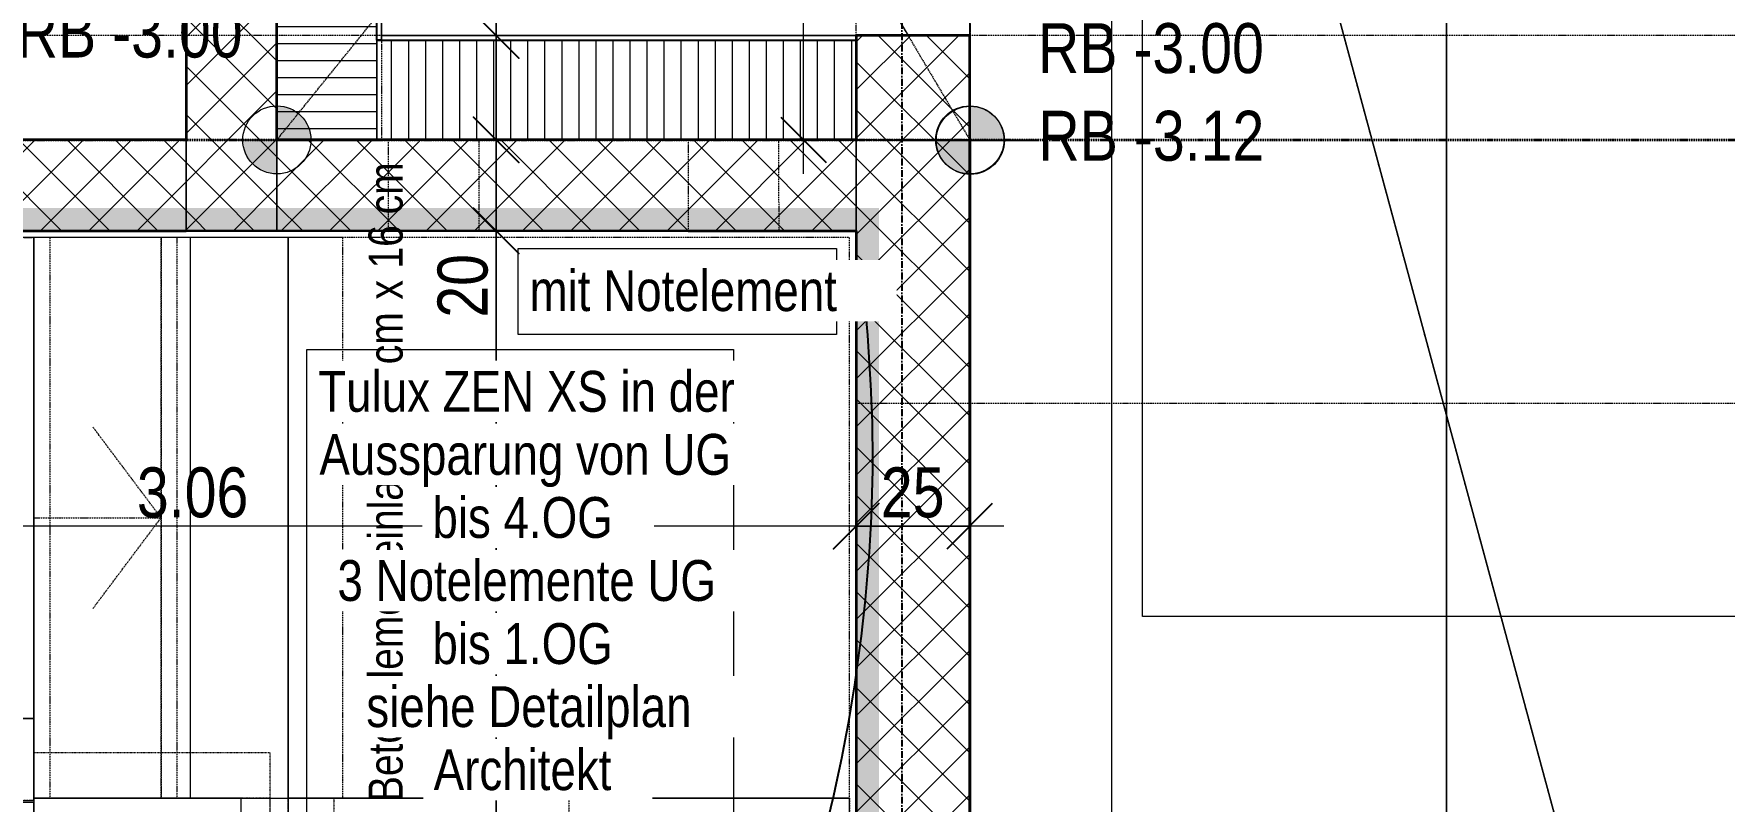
# Model space of a CAD drawing. Header units: millimetres. Extents: x -24363 to 26500, y -21894 to 23000.
# Drawn here: x 1500 to 5220, y 1743 to 3434 of the extents above; entities that cross this region are included whole.
import ezdxf

# ---------------------------------------------------------------- set-up
doc = ezdxf.new("R2010")
doc.units = ezdxf.units.MM
for name, pattern in [('Achse', [25, 15, -5, 0, -5]), ('IMPORT-Strich 2_1mm _3_', [3, 2, -1]), ('IMPORT-Strich 3_1mm Kanten _3_', [4, 3, -1]), ('IMPORT-Strichpunkt 1_5_0_75_0_75mm _3_', [3, 1.5, -0.75, 0, -0.75]), ('IMPORT-Strichpunkt 3_1_1mm Achsen _3_', [5, 3, -1, 0, -1]), ('IMPORT-Unsichtbare Linie _3_', [10000, 0, -10000, 0, 0]), ('Verdeckt 0_75', [1.5, 0.75, -0.75])]:
    doc.linetypes.add(name, pattern=pattern)
for name, color, linetype, lineweight in [('015 Innenwände Bauteilschraffuren Neu', 7, 'Continuous', 5), ('015 Innenwände Neu', 7, 'Continuous', 5), ('015 Innenwände Schichttrennlinien Neu', 7, 'Continuous', 5), ('027 Oberhalb Neu', 7, 'Continuous', 5), ('030 Bodenaufbauten Neu', 7, 'Continuous', 5), ('035 Decken Neu', 7, 'Continuous', 5), ('035-20 Bodeneinlagen Neu', 7, 'Continuous', 5), ('050 Geländer Neu', 7, 'Continuous', 5), ('055 Treppen Neu', 7, 'Continuous', 5), ('060 Möbel Einbau Neu', 7, 'Continuous', 5), ('080 Raum Innen Kontur Neu', 7, 'Continuous', 5), ('110 Bemassungen Ausführung Neu', 7, 'Continuous', 5), ('111 Bemassung Ausführung Koten Neu', 7, 'Continuous', 5), ('260 Kennzeichnung Sichtbeton Neu', 7, 'Continuous', 5), ('Allgemeine Beschriftungen', 7, 'Continuous', 5), ('Allgemeines Modell', 7, 'Continuous', 5), ('Bemaßungen', 7, 'Continuous', 9), ('Bemaßungen-50', 7, 'Continuous', 9), ('Elektroinstallationen', 7, 'Continuous', 5), ('Fundamente', 7, 'Continuous', 5), ('Geschossdecken', 7, 'Continuous', 5), ('HLS-Bauteile', 7, 'Continuous', 5), ('Kabel', 7, 'Continuous', 5), ('Treppen', 7, 'Continuous', 5), ('Wände', 7, 'Continuous', 5)]:
    doc.layers.add(name, color=color, linetype=linetype, lineweight=lineweight)
doc.layers.add('5773_100 Untergeschoss_dwg', color=7, linetype='Continuous', lineweight=5, true_color=0x767676)
doc.layers.add('Detailelemente', color=1, linetype='Continuous', lineweight=25, true_color=0xff0000)
doc.styles.add('Arial Narrow', font='ARIALN.TTF', dxfattribs={"height": 110.000002})
doc.styles.add('Arial Narrow_4', font='ARIALN.TTF', dxfattribs={"height": 75})
doc.styles.add('Arial_5', font='arial.ttf', dxfattribs={"height": 90})
doc.styles.add('Arial_6', font='arial.ttf', dxfattribs={"width": 0.8, "height": 90})
doc.dimstyles.new('Diagonal_-_1_8_mm_Arial', dxfattribs={"dimscale": 304.8, "dimtxt": 91.823346, "dimasz": 0.328084, "dimexe": 0.393701, "dimexo": 0.246063, "dimgap": 0.287073, "dimtad": 1, "dimdec": 0, "dimlfac": 0.1, "dimzin": 0, "dimdsep": 46, "dimtxsty": 'Arial_5', "dimblk1": 'OBLIQUE', "dimblk2": 'OBLIQUE', "dimsah": 1, "dimcen": 0.09, "dimdle": 0.393701, "dimadec": 3, "dimazin": 2, "dimtfac": 1, "dimtdec": 4, "dimtix": 1, "dimtmove": 0, "dimatfit": 3, "dimfxl": 1, "dimtvp": 1, "dimtfill": 1, "dimtolj": 1, "dimtzin": 0, "dimarcsym": 2})
pattern_1 = [(60.551, (0, 0), (-65.3095, 36.87365), []), (150.551, (0, 0), (36.87365, 65.3095), [])]
pattern_2 = [(195.551, (0, 0), (-10.0536, 36.1272), [])]

# ---------------------------------------------------------------- blocks, each defined once
blk = doc.blocks.new('DirectShape - Modell_Elektroplaner_002-17036321-UG')
at = {"layer": 'Wände', "color": 253, "true_color": 0xa3a3a3}
for p, q in [((4560, 0), (0, 0)), ((0, 0), (0, -250)), ((0, -250), (4560, -250))]:
    blk.add_line(p, q, dxfattribs=at)
blk = doc.blocks.new('DirectShape - Wand-035-17037883-UG')
blk.add_blockref('DirectShape - Modell_Elektroplaner_002-17036321-UG', (0, 0))
blk = doc.blocks.new('DirectShape - Freifläche-005-17036397-UG')
at = {"layer": 'Fundamente', "color": 251, "true_color": 0x666666}
for p, q in [((1525, 14480), (1525, 16199)), ((1525, 14250), (1525.7, 15876.6)), ((880, 15340), (1388.9, 14480)), ((1525, 14250), (1526, 14249))]:
    blk.add_line(p, q, dxfattribs=at)
blk = doc.blocks.new('DirectShape - Modell_Elektroplaner_002-17024663-UG')
at = {"layer": 'Treppen', "color": 253, "true_color": 0xa3a3a3}
for p, q in [((345, 0), (0, 0)), ((0, 0), (0, -1235)), ((345, -1235), (345, 0)), ((0, -1235), (345, -1235))]:
    blk.add_line(p, q, dxfattribs=at)
blk = doc.blocks.new('DirectShape - Treppe - 016-17036348-UG')
blk.add_blockref('DirectShape - Modell_Elektroplaner_002-17024663-UG', (0, 0))
blk = doc.blocks.new('DirectShape - Modell_Elektroplaner_002-17024766-UG')
at = {"layer": 'Treppen', "color": 251, "true_color": 0x666666}
for p, q in [((0, 1400), (0, 1680)), ((1235, 1400), (0, 1400))]:
    blk.add_line(p, q, dxfattribs=at)
blk = doc.blocks.new('DirectShape - Modell_Elektroplaner_002-17024772-UG')
at = {"layer": 'Treppen', "color": 251, "true_color": 0x666666}
for p, q in [((0, 840), (0, 1120)), ((1235, 840), (0, 840))]:
    blk.add_line(p, q, dxfattribs=at)
blk = doc.blocks.new('DirectShape - Modell_Elektroplaner_002-17024773-UG')
at = {"layer": 'Treppen', "color": 251, "true_color": 0x666666}
for p, q in [((0, 0), (0, 280)), ((1135, 0), (0, 0))]:
    blk.add_line(p, q, dxfattribs=at)
blk = doc.blocks.new('DirectShape - Modell_Elektroplaner_002-17024774-UG')
at = {"layer": 'Treppen', "color": 253, "true_color": 0xa3a3a3}
for p, q in [((0, 2175), (0, 1995)), ((1235, 2175), (0, 2175)), ((1235, 1995), (1235, 2175)), ((0, 1995), (1235, 1995))]:
    blk.add_line(p, q, dxfattribs=at)
at = {"layer": 'Treppen', "color": 251, "true_color": 0x666666}
blk.add_line((0, 1990), (0, 1995), dxfattribs=at)
blk = doc.blocks.new('DirectShape - Modell_Elektroplaner_002-17024776-UG')
at = {"layer": 'Treppen', "color": 251, "true_color": 0x666666}
for p, q in [((0, 280), (0, 560)), ((1135, 280), (0, 280))]:
    blk.add_line(p, q, dxfattribs=at)
blk = doc.blocks.new('DirectShape - Modell_Elektroplaner_002-17024777-UG')
at = {"layer": 'Treppen', "color": 251, "true_color": 0x666666}
for p, q in [((0, 560), (0, 840)), ((1235, 560), (0, 560))]:
    blk.add_line(p, q, dxfattribs=at)
blk = doc.blocks.new('DirectShape - Modell_Elektroplaner_002-17024779-UG')
at = {"layer": 'Treppen', "color": 253, "true_color": 0xa3a3a3}
for p, q in [((1235, 1990), (0, 1990)), ((0, 1990), (0, 1680)), ((1235, 1680), (1235, 1990)), ((0, 1680), (1235, 1680))]:
    blk.add_line(p, q, dxfattribs=at)
blk = doc.blocks.new('DirectShape - Modell_Elektroplaner_002-17024781-UG')
at = {"layer": 'Treppen', "color": 251, "true_color": 0x666666}
for p, q in [((0, 1120), (0, 1400)), ((1235, 1120), (0, 1120))]:
    blk.add_line(p, q, dxfattribs=at)
blk = doc.blocks.new('DirectShape - Treppe - 016-17036354-UG')
for name in ['DirectShape - Modell_Elektroplaner_002-17024774-UG', 'DirectShape - Modell_Elektroplaner_002-17024779-UG', 'DirectShape - Modell_Elektroplaner_002-17024766-UG', 'DirectShape - Modell_Elektroplaner_002-17024781-UG', 'DirectShape - Modell_Elektroplaner_002-17024772-UG', 'DirectShape - Modell_Elektroplaner_002-17024777-UG', 'DirectShape - Modell_Elektroplaner_002-17024776-UG', 'DirectShape - Modell_Elektroplaner_002-17024773-UG']:
    blk.add_blockref(name, (0, 0))
blk = doc.blocks.new('DirectShape - Modell_Elektroplaner_002-17024456-UG')
at = {"layer": 'Geschossdecken', "color": 251, "true_color": 0x666666}
blk.add_line((2000, -7400), (251.5, -930.7), dxfattribs=at)
blk = doc.blocks.new('DirectShape - Dach-174-17024457-UG')
blk.add_blockref('DirectShape - Modell_Elektroplaner_002-17024456-UG', (0, 0))
blk = doc.blocks.new('DirectShape - Modell_Elektroplaner_002-17024512-UG')
at = {"layer": 'Wände', "color": 253, "true_color": 0xa3a3a3}
for p, q in [((1960, -220), (220, -220)), ((220, -220), (220, -230)), ((1960, -230), (1960, -220)), ((220, -230), (1960, -230))]:
    blk.add_line(p, q, dxfattribs=at)
blk = doc.blocks.new('DirectShape - Modell_Elektroplaner_002-17024513-UG')
at = {"layer": 'Wände', "color": 253, "true_color": 0xa3a3a3}
for p, q in [((2380, 200), (-200, 200)), ((-200, 200), (-200, 0)), ((2380, 0), (2380, 200)), ((-200, 0), (2380, 0))]:
    blk.add_line(p, q, dxfattribs=at)
blk = doc.blocks.new('DirectShape - Modell_Elektroplaner_002-17024514-UG')
at = {"layer": 'Wände', "color": 253, "true_color": 0xa3a3a3}
for p, q in [((2180, 0), (0, 0)), ((0, 0), (0, -220)), ((2180, -220), (2180, 0)), ((0, -220), (2180, -220))]:
    blk.add_line(p, q, dxfattribs=at)
blk = doc.blocks.new('DirectShape - Wand-035-17009648-UG')
for name in ['DirectShape - Modell_Elektroplaner_002-17024513-UG', 'DirectShape - Modell_Elektroplaner_002-17024514-UG', 'DirectShape - Modell_Elektroplaner_002-17024512-UG']:
    blk.add_blockref(name, (0, 0))
blk = doc.blocks.new('DirectShape - Modell_Elektroplaner_002-17037941-UG')
at = {"layer": 'Wände', "color": 253, "true_color": 0xa3a3a3}
for p, q in [((230, 230), (230, 220)), ((1275, 230), (230, 230)), ((1275, 220), (1275, 230)), ((230, 220), (1275, 220))]:
    blk.add_line(p, q, dxfattribs=at)
blk = doc.blocks.new('DirectShape - Modell_Elektroplaner_002-17037942-UG')
at = {"layer": 'Wände', "color": 253, "true_color": 0xa3a3a3}
for p, q in [((220, 220), (220, 0)), ((1275, 220), (220, 220)), ((1275, 0), (1275, 220)), ((220, 0), (1275, 0))]:
    blk.add_line(p, q, dxfattribs=at)
blk = doc.blocks.new('DirectShape - Modell_Elektroplaner_002-17037943-UG')
at = {"layer": 'Wände', "color": 253, "true_color": 0xa3a3a3}
for p, q in [((222.9, 0), (0, 0)), ((0, 0), (0, -200)), ((404.8, 0), (222.9, 0)), ((519.9, 0), (404.8, 0)), ((938.4, 0), (519.9, 0)), ((1120.3, 0), (938.4, 0)), ((1275, 0), (1120.3, 0)), ((1275, -200), (1275, 0)), ((0, -200), (222.9, -200)), ((222.9, -200), (404.8, -200)), ((404.8, -200), (519.9, -200)), ((519.9, -200), (938.4, -200)), ((938.4, -200), (1120.3, -200)), ((1120.3, -200), (1275, -200))]:
    blk.add_line(p, q, dxfattribs=at)
blk = doc.blocks.new('DirectShape - Wand-035-17024837-UG')
for name in ['DirectShape - Modell_Elektroplaner_002-17037941-UG', 'DirectShape - Modell_Elektroplaner_002-17037942-UG', 'DirectShape - Modell_Elektroplaner_002-17037943-UG']:
    blk.add_blockref(name, (0, 0))
blk = doc.blocks.new('DirectShape - Modell_Elektroplaner_002-17024989-UG')
at = {"layer": 'Geschossdecken', "color": 251, "true_color": 0x666666}
for p, q in [((-75.1, 2364.5), (-73.6, 2363.9)), ((-73.6, 2363.9), (1902.1, -153.4)), ((1902.1, -153.4), (1900.8, -154.4))]:
    blk.add_line(p, q, dxfattribs=at)
blk = doc.blocks.new('DirectShape - Dach-172-17024990-UG')
blk.add_blockref('DirectShape - Modell_Elektroplaner_002-17024989-UG', (0, 0))
blk = doc.blocks.new('DirectShape - Modell_Elektroplaner_002-17025038-UG')
at = {"layer": 'Geschossdecken', "color": 251, "true_color": 0x666666}
blk.add_line((3874.2, 4933.8), (1255.5, -1234.8), dxfattribs=at)
blk = doc.blocks.new('DirectShape - Dach-172-17025039-UG')
blk.add_blockref('DirectShape - Modell_Elektroplaner_002-17025038-UG', (0, 0))
blk = doc.blocks.new('DirectShape - Modell_Elektroplaner_002-17036415-UG')
at = {"layer": 'Allgemeines Modell', "color": 253, "true_color": 0xa3a3a3}
for p, q in [((456, 0), (0, 0)), ((0, 0), (0, -40)), ((456, -40), (456, 0)), ((0, -40), (456, -40))]:
    blk.add_line(p, q, dxfattribs=at)
blk = doc.blocks.new('DirectShape - Geländer-009-17025096-UG')
blk.add_blockref('DirectShape - Modell_Elektroplaner_002-17036415-UG', (0, 0))
blk = doc.blocks.new('DirectShape - Modell_Elektroplaner_002-17037915-UG')
at = {"layer": 'Wände', "color": 253, "true_color": 0xa3a3a3}
for p, q in [((200, 200), (200, 0)), ((1355.6, 200), (200, 200)), ((1440.4, 200), (1355.6, 200)), ((1630.6, 200), (1440.4, 200)), ((1935, 200), (1630.6, 200)), ((1935, 0), (1935, 200)), ((200, 0), (1355.6, 0)), ((1355.6, 0), (1440.4, 0)), ((1440.4, 0), (1630.6, 0)), ((1630.6, 0), (1935, 0))]:
    blk.add_line(p, q, dxfattribs=at)
blk = doc.blocks.new('DirectShape - Wand-035-17037916-UG')
blk.add_blockref('DirectShape - Modell_Elektroplaner_002-17037915-UG', (0, 0))
blk = doc.blocks.new('DirectShape - Modell_Elektroplaner_002-17032096-UG')
at = {"layer": 'Wände', "color": 253, "true_color": 0xa3a3a3}
for p, q in [((43, 62.5), (0, 62.5)), ((0, 62.5), (0, 0)), ((43, 0), (43, 62.5)), ((0, 0), (43, 0))]:
    blk.add_line(p, q, dxfattribs=at)
blk = doc.blocks.new('DirectShape - Unterzug-065-17037931-UG')
blk.add_blockref('DirectShape - Modell_Elektroplaner_002-17032096-UG', (0, 0))
blk = doc.blocks.new('DirectShape - Modell_Elektroplaner_002-17027561-UG')
at = {"layer": 'Treppen', "color": 253, "true_color": 0xa3a3a3}
for p, q in [((132.4, 1240), (0, 1240)), ((0, 1240), (0, 180)), ((158, 1240), (132.4, 1240)), ((689.8, 1240), (158, 1240)), ((1235, 1240), (689.8, 1240)), ((1235, 180), (1235, 1240)), ((0, 180), (1235, 180))]:
    blk.add_line(p, q, dxfattribs=at)
blk = doc.blocks.new('DirectShape - Decke-004-17037276-UG')
blk.add_blockref('DirectShape - Modell_Elektroplaner_002-17027561-UG', (0, 0))
blk = doc.blocks.new('Modell_Elektroplaner_002_ifc-1-UG')
at = {"layer": 'Allgemeines Modell', "color": 251, "lineweight": 5, "true_color": 0x666666, "rotation": 359.999751747052}
blk.add_blockref('DirectShape - Geländer-009-17025096-UG', (1500, 1750), dxfattribs=at)
at = {"layer": 'Fundamente', "color": 251, "lineweight": 5, "true_color": 0x666666, "rotation": 359.999751747052}
blk.add_blockref('DirectShape - Freifläche-005-17036397-UG', (2035, -11050), dxfattribs=at)
at = {"layer": 'Geschossdecken', "color": 251, "lineweight": 5, "true_color": 0x666666}
for name, p, rotation in [('DirectShape - Dach-174-17024457-UG', (3310, 7400), 359.999751747052), ('DirectShape - Dach-172-17025039-UG', (3560, 196.2), 38.12629353077551), ('DirectShape - Dach-172-17024990-UG', (2160, 1295), 321.8732099612681)]:
    blk.add_blockref(name, p, dxfattribs=dict(at, rotation=rotation))
at = {"layer": 'Treppen', "color": 251, "lineweight": 5, "true_color": 0x666666, "rotation": 359.999751747052}
for name, p in [('DirectShape - Decke-004-17037276-UG', (265, 1745)), ('DirectShape - Treppe - 016-17036348-UG', (1500, 2985)), ('DirectShape - Treppe - 016-17036354-UG', (265, -250))]:
    blk.add_blockref(name, p, dxfattribs=at)
at = {"layer": 'Wände', "color": 251, "lineweight": 5, "true_color": 0x666666}
for name, p, rotation in [('DirectShape - Wand-035-17009648-UG', (2035, 3200), 89.9997517460218), ('DirectShape - Wand-035-17024837-UG', (2035, 3200), 359.9997478865548), ('DirectShape - Wand-035-17037883-UG', (3560, 3430), 269.999751970176), ('DirectShape - Wand-035-17037916-UG', (2035, 3200), 179.9997510697053), ('DirectShape - Unterzug-065-17037931-UG', (3310, 2896.5), 269.9997517460218)]:
    blk.add_blockref(name, p, dxfattribs=dict(at, rotation=rotation))
blk = doc.blocks.new('tin_Durchbruch_Decke Boden - Deckendurchbruch-17998263-UG')
at = {"layer": 'HLS-Bauteile', "linetype": 'Verdeckt 0_75', "true_color": 0x00b900}
blk.add_hatch(color=92, dxfattribs=at).paths.add_polyline_path([(37.5, -25), (37.5, 25), (-37.5, 25), (-37.5, -25)])
at = {"layer": 'Detailelemente', "color": 92, "lineweight": 5, "true_color": 0x00b900}
for p, q in [((-37.5, 25), (37.5, 25)), ((-37.5, -25), (-37.5, 25)), ((-31.25, 18.75), (-31.25, -18.75)), ((37.5, 25), (37.5, -25)), ((37.5, -25), (-37.5, -25)), ((-31.25, -18.75), (31.25, -18.75))]:
    blk.add_line(p, q, dxfattribs=at)
at = {"layer": 'HLS-Bauteile'}
for p, q in [((37.5, 25), (-37.5, 25)), ((-37.5, 25), (-37.5, -25)), ((37.5, -25), (37.5, 25)), ((-37.5, -25), (37.5, -25))]:
    blk.add_line(p, q, dxfattribs=at)
blk = doc.blocks.new('tin_Fundamenterder_Horizontal_P1_P2 - Banderder verzinkt 50mm2-18181004-UG')
at = {"layer": 'Elektroinstallationen', "color": 1, "linetype": 'Achse', "lineweight": 25, "true_color": 0xff0000}
blk.add_line((0, 0), (17840.7, 0), dxfattribs=at)
blk = doc.blocks.new('5773_100 Untergeschoss_dwg-17512464-UG')
at = {"layer": '015 Innenwände Bauteilschraffuren Neu', "true_color": 0x808080}
h = blk.add_hatch(dxfattribs=at)
h.set_pattern_fill('FP_1', color=8, style=0, pattern_type=2)
h.set_pattern_definition(pattern_1)
h.paths.add_polyline_path([(1102.6, 3628.4), (518.1, 5728.6), (325.5, 5675), (909.9, 3574.8), (996.2, 3598.8)])
h = blk.add_hatch(dxfattribs=at)
h.set_pattern_fill('FP_8', color=8, style=0, pattern_type=2)
h.set_pattern_definition(pattern_2)
h.paths.add_polyline_path([(1255.6, 3899.4), (789.1, 5575.7), (577.1, 5516.7), (1043.6, 3840.4)])
h = blk.add_hatch(dxfattribs=at)
h.set_pattern_fill('FP_1', color=8, style=0, pattern_type=2)
h.set_pattern_definition(pattern_1)
h.paths.add_polyline_path([(3491.8, -201.2), (3732.6, -134.2), (2510.1, 4258.9), (2269.3, 4191.8), (2410, 3686), (2476.1, 3704.4), (2489.5, 3656.3), (2486, 3655.3), (2487.4, 3650.5), (2424.8, 3633.1), (3360.5, 270.6)])
h = blk.add_hatch(dxfattribs=at)
h.set_pattern_fill('FP_15', color=8, style=0, pattern_type=2)
h.set_pattern_definition([(285.551, (0, 0), (36.1272, 10.0536), [])])
h.paths.add_polyline_path([(2330.9, 3970.3), (2271.9, 4182.2), (1255.6, 3899.4), (1314.5, 3687.4), (2158.1, 3922.2)])
h = blk.add_hatch(dxfattribs=at)
h.set_pattern_fill('FP_1', color=8, style=0, pattern_type=2)
h.set_pattern_definition(pattern_1)
h.paths.add_polyline_path([(2384.5, 3777.6), (2330.9, 3970.3), (1102.6, 3628.4), (1156.2, 3435.8), (2211.8, 3729.5)])
h = blk.add_hatch(dxfattribs=at)
h.set_pattern_fill('FP_8', color=8, style=0, pattern_type=2)
h.set_pattern_definition(pattern_2)
h.paths.add_polyline_path([(1102.6, 3628.4), (1255.6, 3899.4), (1043.6, 3840.4)])
h = blk.add_hatch(dxfattribs=at)
h.set_pattern_fill('FP_8', color=8, style=0, pattern_type=2)
h.set_pattern_definition(pattern_2)
h.paths.add_polyline_path([(1314.5, 3687.4), (1255.6, 3899.4), (1102.6, 3628.4)])
h = blk.add_hatch(dxfattribs=at)
h.set_pattern_fill('FP_1', color=8, style=0, pattern_type=2)
h.set_pattern_definition(pattern_1)
h.paths.add_polyline_path([(963.5, 3382.1), (1102.6, 3628.4), (909.9, 3574.8)])
h = blk.add_hatch(dxfattribs=at)
h.set_pattern_fill('FP_1', color=8, style=0, pattern_type=2)
h.set_pattern_definition(pattern_1)
h.paths.add_polyline_path([(1156.2, 3435.8), (1102.6, 3628.4), (963.5, 3382.1), (1049.8, 3406.1)])
h = blk.add_hatch(dxfattribs=at)
h.set_pattern_fill('FP_1', color=8, style=0, pattern_type=2)
h.set_pattern_definition(pattern_1)
h.paths.add_polyline_path([(963.5, 3382.1), (909.9, 3574.8), (-761.6, 3109.7), (-707.9, 2917), (-112.1, 3082.8)])
at = {"layer": '111 Bemassung Ausführung Koten Neu'}
for points in [[(2571.8, 4037.3), (2644, 4057.4), (2630.8, 4083.5), (2608.6, 4102.6), (2580.8, 4111.7), (2551.7, 4109.5)], [(2645.3, 4056.7), (2632.1, 4082.8), (2609.9, 4101.9), (2582.1, 4111), (2552.9, 4108.8), (2573, 4036.6)], [(2591.9, 3965), (2571.8, 4037.3), (2499.5, 4017.2), (2512.7, 3991), (2534.9, 3972), (2562.7, 3962.8)], [(2593.1, 3964.3), (2573, 4036.6), (2500.7, 4016.5), (2513.9, 3990.4), (2536.1, 3971.3), (2563.9, 3962.1)], [(1102.6, 3628.4), (1174.9, 3648.5), (1161.7, 3674.7), (1139.5, 3693.7), (1111.7, 3702.9), (1082.5, 3700.7)], [(1122.7, 3556.2), (1102.6, 3628.4), (1030.3, 3608.3), (1043.5, 3582.2), (1065.7, 3563.1), (1093.5, 3554)]]:
    blk.add_hatch(color=256, dxfattribs=at).paths.add_polyline_path(points)
at = {"layer": '260 Kennzeichnung Sichtbeton Neu', "true_color": 0x002609}
for points in [[(2410, 3686), (2458.2, 3699.4), (2419.3, 3839.1), (-576.8, 3005.4), (-563.4, 2957.2), (2384.5, 3777.6)], [(3491.8, -201.2), (3539.9, -187.8), (2472.9, 3646.5), (2424.8, 3633.1), (3360.5, 270.6)]]:
    blk.add_hatch(color=98, dxfattribs=at).paths.add_polyline_path(points)
at = {"color": 8, "lineweight": 5, "true_color": 0x767676, "flags": 128}
blk.add_lwpolyline([(975.9, 2088.1), (1515.4, 2238.2), (2040.9, 350), (3230.7, 681.1), (2705.2, 2569.3), (1515.4, 2238.2), (1184.3, 3428), (644.8, 3277.9)], close=True, dxfattribs=at)
at = {"layer": '015 Innenwände Neu', "lineweight": 25}
blk.add_line((2271.9, 4182.2), (2330.9, 3970.3), dxfattribs=at)
at = {"layer": '015 Innenwände Neu', "linetype": 'IMPORT-Strichpunkt 3_1_1mm Achsen _3_'}
for p, q in [((2220.8, 3732), (2167.1, 3924.7)), ((1974.5, 3871.1), (2028.1, 3678.4)), ((1584.9, 3555.1), (1531.3, 3747.7)), ((1338.6, 3694.1), (1392.2, 3501.4))]:
    blk.add_line(p, q, dxfattribs=at)
at = {"layer": '015 Innenwände Neu', "lineweight": 35}
blk.add_line((2410, 3686), (2411.3, 3681.2), dxfattribs=at)
at = {"layer": '015 Innenwände Neu', "lineweight": 35, "flags": 128}
for points in [[(1271.9, 7775.7), (1692.9, 6263.1), (464.5, 5921.3), (271.8, 5867.7), (909.9, 3574.8), (-260.6, 3249.1), (-453.3, 3195.5), (-761.6, 3109.7), (-707.9, 2917), (-399.7, 3002.8), (-207, 3056.4), (963.5, 3382.1), (1156.2, 3435.8)], [(2424.8, 3633.1), (3491.8, -201.2), (3549.6, -185.1), (3732.6, -134.2), (2510.1, 4258.9), (2269.3, 4191.8), (2330.9, 3970.3)], [(1156.2, 3435.8), (1392.2, 3501.4), (1584.9, 3555.1), (2028.1, 3678.4), (2220.8, 3732), (2384.5, 3777.6), (2410, 3686)]]:
    blk.add_lwpolyline(points, dxfattribs=at)
at = {"layer": '015 Innenwände Neu', "flags": 128}
blk.add_lwpolyline([(1805.5, 5858.5), (1808.1, 5848.9), (801.4, 5568.7), (1262.5, 3911.7), (2269.3, 4191.8), (2271.9, 4182.2)], dxfattribs=at)
at = {"layer": '015 Innenwände Schichttrennlinien Neu', "lineweight": 35}
blk.add_line((1102.6, 3628.4), (518.1, 5728.6), dxfattribs=at)
at = {"layer": '015 Innenwände Schichttrennlinien Neu', "lineweight": 25}
blk.add_line((1255.6, 3899.4), (789.1, 5575.7), dxfattribs=at)
at = {"layer": '015 Innenwände Schichttrennlinien Neu', "lineweight": 25, "flags": 128}
blk.add_lwpolyline([(1265.2, 3902), (1255.6, 3899.4), (1265.2, 3902), (2271.9, 4182.2)], dxfattribs=at)
at = {"layer": '015 Innenwände Schichttrennlinien Neu', "lineweight": 35, "flags": 128}
blk.add_lwpolyline([(2330.9, 3970.3), (2167.1, 3924.7), (1974.5, 3871.1), (1531.3, 3747.7), (1338.6, 3694.1), (1314.5, 3687.4)], dxfattribs=at)
blk.add_lwpolyline([(1314.5, 3687.4), (1102.6, 3628.4)], close=True, dxfattribs=at)
at = {"layer": '027 Oberhalb Neu', "linetype": 'IMPORT-Strichpunkt 3_1_1mm Achsen _3_', "flags": 128}
blk.add_lwpolyline([(9518.8, 6209.3), (-11314.6, 411.7), (-11271.7, 257.5), (-14653.2, -683.5), (-11940.1, -10433), (-10533.5, -10041.6)], dxfattribs=at)
at = {"layer": '027 Oberhalb Neu', "linetype": 'IMPORT-Strichpunkt 3_1_1mm Achsen _3_', "lineweight": 35, "flags": 128}
blk.add_lwpolyline([(-11925.8, -9439.8), (-14311, -868.5), (-10968.1, 61.8), (-11021.7, 254.4), (9580.5, 5987.7)], dxfattribs=at)
at = {"layer": '030 Bodenaufbauten Neu'}
blk.add_line((2423.4, 3637.9), (2410, 3686), dxfattribs=at)
at = {"layer": '030 Bodenaufbauten Neu', "color": 8, "linetype": 'IMPORT-Unsichtbare Linie _3_', "true_color": 0x808080, "flags": 128}
for points in [[(6970.4, 9361.4), (8108.9, 9678.3), (5115.6, 1423.6), (3694.8, 1.9), (3429.7, 954.4), (2571.1, 4039.8)], [(4152, -774.2), (5115.6, 1423.6), (12866.4, -7214.7), (5115.6, 1423.6), (1693.8, 7192.4), (1512.8, 7842.7), (6874.1, 9334.7)], [(2571.1, 4039.8), (2573.3, 4037.7), (3431.2, 954.8), (3429.7, 954.4), (5115.6, 1423.6), (1693.8, 7192.4), (3429.7, 954.4), (5115.6, 1423.6), (12409.3, -5110.2), (5115.6, 1423.6), (3694.8, 1.9), (3732.6, -134.2), (3491.8, -201.2), (3845.7, -1472.9), (4058.8, -986.9)]]:
    blk.add_lwpolyline(points, dxfattribs=at)
at = {"layer": '030 Bodenaufbauten Neu', "flags": 128}
blk.add_lwpolyline([(1271.9, 7775.7), (1692.9, 6263.1), (271.8, 5867.7), (909.9, 3574.8), (-761.6, 3109.7), (-439.9, 1953.6), (-2530.4, 1371.8), (-2463.4, 1131), (-3658, 798.5), (-3725, 1039.4), (-5709.6, 487.1), (-7090.3, 5448.6)], close=True, dxfattribs=at)
for points in [[(2410, 3686), (2384.5, 3777.6), (-563.4, 2957.2), (171.6, 315.8)], [(-3227.4, -898.1), (-2476.7, -3595.6), (-174.2, -2954.9), (3939.5, -1810.1), (3255.9, 646.5), (2423.4, 3637.9)]]:
    blk.add_lwpolyline(points, dxfattribs=at)
at = {"layer": '035 Decken Neu', "linetype": 'IMPORT-Strich 3_1mm Kanten _3_'}
for p, q in [((1987.3, 6137.5), (2571.8, 4037.3)), ((1102.6, 3628.4), (1619.9, 4826)), ((2410, 3686), (2423.4, 3637.9))]:
    blk.add_line(p, q, dxfattribs=at)
at = {"layer": '035 Decken Neu', "linetype": 'IMPORT-Strichpunkt 3_1_1mm Achsen _3_'}
blk.add_line((2410, 3686), (2411.3, 3681.2), dxfattribs=at)
at = {"layer": '035 Decken Neu', "linetype": 'IMPORT-Strichpunkt 3_1_1mm Achsen _3_', "flags": 128}
for points in [[(2424.8, 3633.1), (2486.4, 3411.5), (9495.1, 5361.9), (8213.6, 9966.9), (6903.4, 9602.3)], [(-3969.4, 2009.4), (-563.4, 2957.2), (2384.5, 3777.6), (2410, 3686)]]:
    blk.add_lwpolyline(points, dxfattribs=at)
at = {"layer": '035 Decken Neu', "linetype": 'IMPORT-Strich 3_1mm Kanten _3_', "flags": 128}
for points in [[(3188.8, 887.4), (3429.7, 954.4), (5115.6, 1423.6), (1204.9, 8016.5)], [(1746.2, 6071.4), (1988, 6138.7), (2573, 4036.6), (2331.2, 3969.3)], [(518.1, 5728.6), (1102.6, 3628.4), (2330.9, 3970.3), (2331.2, 3969.3), (2410, 3686)], [(1721, 4854.1), (2571.8, 4037.3), (2330.9, 3970.3)], [(2423.4, 3637.9), (3188.8, 887.4), (3491.8, -201.2), (3845.7, -1472.9), (4208.9, -2778.3)]]:
    blk.add_lwpolyline(points, dxfattribs=at)
at = {"layer": '035 Decken Neu', "linetype": 'IMPORT-Strichpunkt 3_1_1mm Achsen _3_', "flags": 128}
blk.add_lwpolyline([(1324.2, 3690.1), (2330.9, 3970.3), (1808.1, 5848.9), (801.4, 5568.7)], close=True, dxfattribs=at)
at = {"layer": '050 Geländer Neu', "linetype": 'IMPORT-Strichpunkt 1_5_0_75_0_75mm _3_', "flags": 128}
for points in [[(1450.1, 2323.8), (949.1, 2184.4), (975.9, 2088.1), (1476.9, 2227.5)], [(2223.3, 67.3), (2127, 40.5), (1515.4, 2238.2), (2127, 40.5), (2088.5, 29.8), (1476.9, 2227.5), (1515.4, 2238.2), (1611.8, 2265)], [(975.9, 2088.1), (986.6, 2049.5), (1487.6, 2189), (1476.9, 2227.5)]]:
    blk.add_lwpolyline(points, close=True, dxfattribs=at)
at = {"layer": '055 Treppen Neu', "linetype": 'IMPORT-Strichpunkt 3_1_1mm Achsen _3_'}
for p, q in [((948.3, 3362.3), (1279.4, 2172.5)), ((678.5, 3287.3), (1009.6, 2097.5)), ((810.4, 2683), (1080.1, 2758))]:
    blk.add_line(p, q, dxfattribs=at)
at = {"layer": '055 Treppen Neu', "linetype": 'IMPORT-Strichpunkt 3_1_1mm Achsen _3_', "flags": 128}
for points in [[(2705.2, 2569.3), (2780.3, 2299.6), (1590.5, 1968.5), (1515.4, 2238.2), (1631, 2270.4), (1299.9, 3460.2), (1184.3, 3428), (1515.4, 2238.2), (2705.2, 2569.3), (2374.1, 3759.1), (1184.3, 3428), (1515.4, 2238.2), (2040.9, 350), (3230.7, 681.1), (2705.2, 2569.3), (1515.4, 2238.2)], [(975.9, 2088.1), (1515.4, 2238.2), (1184.3, 3428), (644.8, 3277.9), (975.9, 2088.1), (1245.7, 2163.1), (914.6, 3352.9), (644.8, 3277.9)], [(914.6, 3352.9), (1245.7, 2163.1), (1515.4, 2238.2), (1184.3, 3428)]]:
    blk.add_lwpolyline(points, close=True, dxfattribs=at)
for points in [[(-212.5, 1752.2), (-545, 2946.8), (644.8, 3277.9), (977.3, 2083.3), (-212.5, 1752.2), (818.3, 2039)], [(2110.3, 2403.8), (2185.4, 2134), (2560.7, 785.3), (2635.8, 515.5)]]:
    blk.add_lwpolyline(points, dxfattribs=at)
at = {"layer": '055 Treppen Neu', "linetype": 'IMPORT-Strich 2_1mm _3_', "flags": 128}
blk.add_lwpolyline([(989.2, 2525.1), (1080.1, 2758), (882, 2910.5)], dxfattribs=at)
at = {"layer": '060 Möbel Einbau Neu', "flags": 128}
blk.add_lwpolyline([(1878.9, 7944.6), (4672.7, 8722), (6013.2, 3905.1), (3219.4, 3127.6)], close=True, dxfattribs=at)
at = {"layer": '080 Raum Innen Kontur Neu', "color": 9, "true_color": 0xc0c0c0}
blk.add_line((2423.4, 3637.9), (2410, 3686), dxfattribs=at)
at = {"layer": '080 Raum Innen Kontur Neu', "color": 9, "true_color": 0xc0c0c0, "flags": 128}
blk.add_lwpolyline([(-7090.3, 5448.6), (-5709.6, 487.1), (-439.9, 1953.6), (-707.9, 2917), (-761.6, 3109.7), (909.9, 3574.8), (271.8, 5867.7), (1692.9, 6263.1), (1271.9, 7775.7)], close=True, dxfattribs=at)
for points in [[(2410, 3686), (2384.5, 3777.6), (963.5, 3382.1), (-563.4, 2957.2), (-228.3, 1753), (171.6, 315.8)], [(-3227.4, -898.1), (-2476.7, -3595.6), (3939.5, -1810.1), (2423.4, 3637.9)]]:
    blk.add_lwpolyline(points, dxfattribs=at)
at = {"layer": '110 Bemassungen Ausführung Neu', "color": 254, "true_color": 0xcccccc}
for p, q in [((1415.7, 3954.3), (1596.3, 4004.6)), ((2309.5, 3964.3), (2128.9, 3914)), ((1477.3, 3732.7), (1658, 3783)), ((1530.9, 3540), (1711.6, 3590.3)), ((2774.7, 3308.1), (2825, 3127.5)), ((2533.8, 3241.1), (2584.1, 3060.5))]:
    blk.add_line(p, q, dxfattribs=at)
at = {"layer": '110 Bemassungen Ausführung Neu', "color": 254, "lineweight": 25, "true_color": 0xcccccc}
for p, q in [((2157.6, 3973.9), (2280.8, 3904.4)), ((2765.1, 3156.2), (2834.6, 3279.4))]:
    blk.add_line(p, q, dxfattribs=at)
at = {"layer": '110 Bemassungen Ausführung Neu', "color": 254, "true_color": 0xcccccc, "flags": 128}
for points in [[(2329.4, 8822.5), (2349.5, 8750.2), (2456.7, 8364.9), (7295.9, -9024.4), (2456.7, 8364.9)], [(2239.3, 3866.9), (2219.2, 3939.2), (1634.8, 6039.4), (1581.1, 6232), (1093.2, 7985.4), (1073.1, 8057.7)], [(1793.1, 7998.5), (1813.2, 7926.3), (6518.3, -8981.3), (6538.4, -9053.5)], [(488.6, 7635.5), (508.7, 7563.2), (929.6, 6050.7), (983.2, 5858), (929.6, 6050.7), (983.2, 5858), (929.6, 6050.7), (983.2, 5858), (1044.9, 5636.5), (1506, 3979.4), (1044.9, 5636.5), (1506, 3979.4), (1567.6, 3757.8), (1621.3, 3565.2), (1567.6, 3757.8), (1621.3, 3565.2), (2492.6, 434.1), (2728.5, -413.6), (2492.6, 434.1)], [(983.2, 5858), (1044.9, 5636.5), (1506, 3979.4), (1567.6, 3757.8), (1506, 3979.4), (1567.6, 3757.8), (1621.3, 3565.2), (2492.6, 434.1), (1621.3, 3565.2), (2492.6, 434.1), (2728.5, -413.6), (3082.4, -1685.3), (2728.5, -413.6), (3082.4, -1685.3), (3176.2, -2022.5), (3565, -3419.4), (3176.2, -2022.5), (3565, -3419.4), (4047.5, -5153.5), (3565, -3419.4)], [(2872.1, 3237.9), (2799.8, 3217.8), (2559, 3150.8), (2799.8, 3217.8), (2559, 3150.8), (-389, 2330.4), (-533.5, 2290.2), (-2585.5, 1719.1), (-3857.2, 1365.3), (-2585.5, 1719.1)], [(2559, 3150.8), (-389, 2330.4), (-533.5, 2290.2), (-2585.5, 1719.1), (-533.5, 2290.2)]]:
    blk.add_lwpolyline(points, dxfattribs=at)
at = {"layer": '110 Bemassungen Ausführung Neu', "color": 254, "lineweight": 25, "true_color": 0xcccccc, "flags": 128}
for points in [[(1567.6, 3944.7), (1444.4, 4014.2), (1567.6, 3944.7), (1444.4, 4014.2)], [(1629.2, 3723.1), (1506.1, 3792.6), (1629.2, 3723.1), (1506.1, 3792.6)], [(1559.7, 3599.9), (1682.8, 3530.4), (1559.7, 3599.9), (1682.8, 3530.4)], [(2524.2, 3089.2), (2593.7, 3212.3), (2524.2, 3089.2), (2593.7, 3212.3)]]:
    blk.add_lwpolyline(points, dxfattribs=at)
at = {"layer": '111 Bemassung Ausführung Koten Neu'}
for p, q in [((2612, 3892.8), (2531.6, 4181.8)), ((2613.2, 3892.1), (2532.8, 4181.1)), ((2427.3, 3997.1), (2716.3, 4077.5)), ((2428.5, 3996.4), (2717.5, 4076.8)), ((1142.8, 3483.9), (1062.4, 3772.9)), ((958.1, 3588.2), (1247.1, 3668.6))]:
    blk.add_line(p, q, dxfattribs=at)
for centre in [(2571.8, 4037.3), (2573, 4036.6), (1102.6, 3628.4)]:
    blk.add_circle(centre, 75, dxfattribs=at)
at = {"layer": '035-20 Bodeneinlagen Neu', "color": 254, "true_color": 0xcccccc, "char_height": 75, "attachment_point": 1, "rotation": 105.551, "line_spacing_factor": 0.974696, "style": 'Arial Narrow_4'}
for s, insert, width in [('16 cm', (1372.9, 3409.5), 280.929), (' x', (1397.6, 3320.6), 80.134), ('14 cm', (1461.4, 3091.3), 280.929), ('Betonelementeinlage', (1688, 2277.1), 967.132)]:
    blk.add_mtext(s, dxfattribs=dict(at, insert=insert, width=width))
at = {"layer": '110 Bemassungen Ausführung Neu', "color": 254, "true_color": 0xcccccc, "char_height": 110, "attachment_point": 1, "line_spacing_factor": 0.974696, "style": 'Arial Narrow'}
for s, insert, width, rotation in [('20', (1548.2, 3345.9), 167.507, 105.551), ('25', (2576.5, 3289.7), 167.507, 15.551), ('3.06', (999.2, 2850.8), 293.138, 15.551)]:
    blk.add_mtext(s, dxfattribs=dict(at, insert=insert, width=width, rotation=rotation))
at = {"layer": '111 Bemassung Ausführung Koten Neu', "color": 254, "true_color": 0xcccccc, "char_height": 110, "width": 595.731, "attachment_point": 1, "rotation": 15.551, "line_spacing_factor": 0.974696, "style": 'Arial Narrow'}
for s, insert in [('RB -3.00', (2647.3, 4325.2)), ('RB -3.12', (2700, 4139.5)), ('RB -3.00', (472.7, 3755.7))]:
    blk.add_mtext(s, dxfattribs=dict(at, insert=insert))
blk = doc.blocks.new('DIMBLOCK58-UG')
at = {"layer": 'Bemaßungen-50'}
for p, q in [((3560, 6100.3), (3560, 6220.3)), ((7098.5, 6100.3), (7098.5, 6220.3)), ((7218.5, 6100.3), (3440, 6100.3)), ((3560, 6100.3), (3560, 3277.6)), ((7098.5, 6100.3), (7098.5, 5340.7))]:
    blk.add_line(p, q, dxfattribs=at)
at = {"layer": 'Bemaßungen-50', "lineweight": 35}
for p, q in [((3560, 6100.3), (3610, 6150.3)), ((7098.5, 6100.3), (7148.5, 6150.3)), ((3560, 6100.3), (3510, 6050.3)), ((7098.5, 6100.3), (7048.5, 6050.3))]:
    blk.add_line(p, q, dxfattribs=at)
at = {"layer": 'Bemaßungen-50', "color": 0, "insert": (5225.5, 6304.7), "char_height": 90, "width": 249.194, "attachment_point": 1, "line_spacing_factor": 0.941778, "style": 'Arial_5', "bg_fill": 3, "box_fill_scale": 1.25, "bg_fill_color": 256, "bg_fill_true_color": 13158600, "bg_fill_transparency": 0}
blk.add_mtext('354', dxfattribs=at)
blk = doc.blocks.new('_Oblique')
at = {"color": 0, "linetype": 'ByBlock', "lineweight": -2}
blk.add_line((-0.5, -0.5), (0.5, 0.5), dxfattribs=at)

msp = doc.modelspace()

# ---------------------------------------------------------------- linework, layer by layer
at = {"layer": 'Allgemeine Beschriftungen', "color": 128, "lineweight": 18, "true_color": 0x006441, "flags": 128}
msp.add_lwpolyline([(2566.1, 2960.4), (3266.9, 2960.4), (3266.9, 2771.4), (2566.1, 2771.4)], close=True, dxfattribs=at)
at = {"layer": 'Allgemeine Beschriftungen', "color": 150, "lineweight": 18, "true_color": 0x007fff, "flags": 128}
msp.add_lwpolyline([(2101, 2738.5), (3040.2, 2738.5), (3040.2, 1299.5), (2101, 1299.5)], close=True, dxfattribs=at)
at = {"layer": 'Kabel', "color": 1, "lineweight": 25, "true_color": 0xff0000}
msp.add_rational_spline([(4020.3, -1835.4), (6380.4, 2598.8), (7085, 6940)], [1, 0.988301024581, 1], degree=2, dxfattribs=at)
at = {"layer": 'Kabel', "color": 150, "lineweight": 25, "true_color": 0x007fff}
msp.add_rational_spline([(-1646.8, -591.6), (4041.4, -3379.2), (3324, 2914.6)], [1, 0.480135987838, 1], degree=2, dxfattribs=at)
at = {"layer": 'Kabel', "color": 1, "lineweight": 25, "true_color": 0xff0000}
msp.add_open_spline([(4106.5, -1835.4), (6641.5, 2446), (9375.8, 2541.5)], degree=2, dxfattribs=at)
at = {"layer": 'Kabel', "color": 94, "lineweight": 25, "true_color": 0x00a500}
msp.add_open_spline([(9360.8, 2195.2), (6571.5, 1961.9), (6517.5, -768.5), (2035, -1082), (-1549.1, -880.9), (-3350, -498.1), (-4009.5, -511.7), (-4570.5, -392.5)], degree=3, knots=[0, 0, 0, 0, 10.961799, 22.788326, 33.6417, 40.302376, 43.664446, 43.664446, 43.664446, 43.664446], dxfattribs=at)

# ---------------------------------------------------------------- block references
at = {"lineweight": 5}
msp.add_blockref('Modell_Elektroplaner_002_ifc-1-UG', (0, 0), dxfattribs=at)
at = {"layer": '5773_100 Untergeschoss_dwg', "color": 254, "true_color": 0xcccccc, "rotation": 344.449}
msp.add_blockref('5773_100 Untergeschoss_dwg-17512464-UG', (0, 0), dxfattribs=at)
at = {"layer": 'Detailelemente', "color": 92, "lineweight": 5, "true_color": 0x00b900}
msp.add_blockref('tin_Durchbruch_Decke Boden - Deckendurchbruch-17998263-UG', (3341.1, 2880), dxfattribs=at)
at = {"layer": 'Elektroinstallationen', "color": 1, "linetype": 'Achse', "lineweight": 25, "true_color": 0xff0000, "rotation": 269.9999999999999}
msp.add_blockref('tin_Fundamenterder_Horizontal_P1_P2 - Banderder verzinkt 50mm2-18181004-UG', (3410, 7250), dxfattribs=at)

# ---------------------------------------------------------------- next in the draw order: texts
at = {"layer": 'Allgemeine Beschriftungen', "color": 128, "lineweight": 18, "true_color": 0x006441, "insert": (2591.1, 2912.9), "char_height": 90, "width": 785.654, "attachment_point": 1, "style": 'Arial_6', "bg_fill": 3, "box_fill_scale": 1.25, "bg_fill_color": 256, "bg_fill_true_color": 13158600, "bg_fill_transparency": 0}
msp.add_mtext('mit Notelement', dxfattribs=at)
at = {"layer": 'Allgemeine Beschriftungen', "color": 150, "lineweight": 18, "true_color": 0x007fff, "insert": (2126, 2691.1), "char_height": 90, "width": 1074.261, "attachment_point": 1, "style": 'Arial_6', "bg_fill": 3, "box_fill_scale": 1.25, "bg_fill_color": 256, "bg_fill_true_color": 13158600, "bg_fill_transparency": 0}
msp.add_mtext('Tulux ZEN XS in der', dxfattribs=at)

# ---------------------------------------------------------------- next in the draw order: dimensions: what is measured, and where the dimension line sits
at = {"layer": 'Bemaßungen'}
dim = msp.add_linear_dim(base=(3560, 6100.3), p1=(7098.5, 5265.7), p2=(3560, 3202.6), dimstyle='Diagonal_-_1_8_mm_Arial', override={"dimpost": '<>', "dimfxl": 4096.07257}, dxfattribs=at)
dim.commit()
dim.dimension.update_dxf_attribs({"geometry": 'DIMBLOCK58-UG', "text_midpoint": (5329.3, 6233.8)})

# ---------------------------------------------------------------- next in the draw order: texts
at = {"layer": 'Allgemeine Beschriftungen', "color": 150, "lineweight": 18, "true_color": 0x007fff, "insert": (2128.6, 2552.2), "char_height": 90, "width": 1067.848, "attachment_point": 1, "style": 'Arial_6', "bg_fill": 3, "box_fill_scale": 1.25, "bg_fill_color": 256, "bg_fill_true_color": 13158600, "bg_fill_transparency": 0}
msp.add_mtext('Aussparung von UG', dxfattribs=at)

# ---------------------------------------------------------------- next in the draw order: texts
at = {"layer": 'Allgemeine Beschriftungen', "color": 150, "lineweight": 18, "true_color": 0x007fff, "insert": (2377.3, 2413.2), "char_height": 90, "width": 464.979, "attachment_point": 1, "style": 'Arial_6', "bg_fill": 3, "box_fill_scale": 1.25, "bg_fill_color": 256, "bg_fill_true_color": 13158600, "bg_fill_transparency": 0}
msp.add_mtext('bis 4.OG', dxfattribs=at)

# ---------------------------------------------------------------- next in the draw order: texts
at = {"layer": 'Allgemeine Beschriftungen', "color": 150, "lineweight": 18, "true_color": 0x007fff, "insert": (2168.3, 2274.3), "char_height": 90, "width": 974.852, "attachment_point": 1, "style": 'Arial_6', "bg_fill": 3, "box_fill_scale": 1.25, "bg_fill_color": 256, "bg_fill_true_color": 13158600, "bg_fill_transparency": 0}
msp.add_mtext('3 Notelemente UG', dxfattribs=at)

# ---------------------------------------------------------------- next in the draw order: texts
at = {"layer": 'Allgemeine Beschriftungen', "color": 150, "lineweight": 18, "true_color": 0x007fff, "insert": (2377.3, 2135.4), "char_height": 90, "width": 464.979, "attachment_point": 1, "style": 'Arial_6', "bg_fill": 3, "box_fill_scale": 1.25, "bg_fill_color": 256, "bg_fill_true_color": 13158600, "bg_fill_transparency": 0}
msp.add_mtext('bis 1.OG', dxfattribs=at)

# ---------------------------------------------------------------- next in the draw order: texts
at = {"layer": 'Allgemeine Beschriftungen', "color": 150, "lineweight": 18, "true_color": 0x007fff, "insert": (2231.8, 1996.5), "char_height": 90, "width": 820.928, "attachment_point": 1, "style": 'Arial_6', "bg_fill": 3, "box_fill_scale": 1.25, "bg_fill_color": 256, "bg_fill_true_color": 13158600, "bg_fill_transparency": 0}
msp.add_mtext('siehe Detailplan', dxfattribs=at)

# ---------------------------------------------------------------- next in the draw order: texts
at = {"layer": 'Allgemeine Beschriftungen', "color": 150, "lineweight": 18, "true_color": 0x007fff, "insert": (2380, 1857.6), "char_height": 90, "width": 458.565, "attachment_point": 1, "style": 'Arial_6', "bg_fill": 3, "box_fill_scale": 1.25, "bg_fill_color": 256, "bg_fill_true_color": 13158600, "bg_fill_transparency": 0}
msp.add_mtext('Architekt', dxfattribs=at)

doc.saveas('drawing.dxf')
